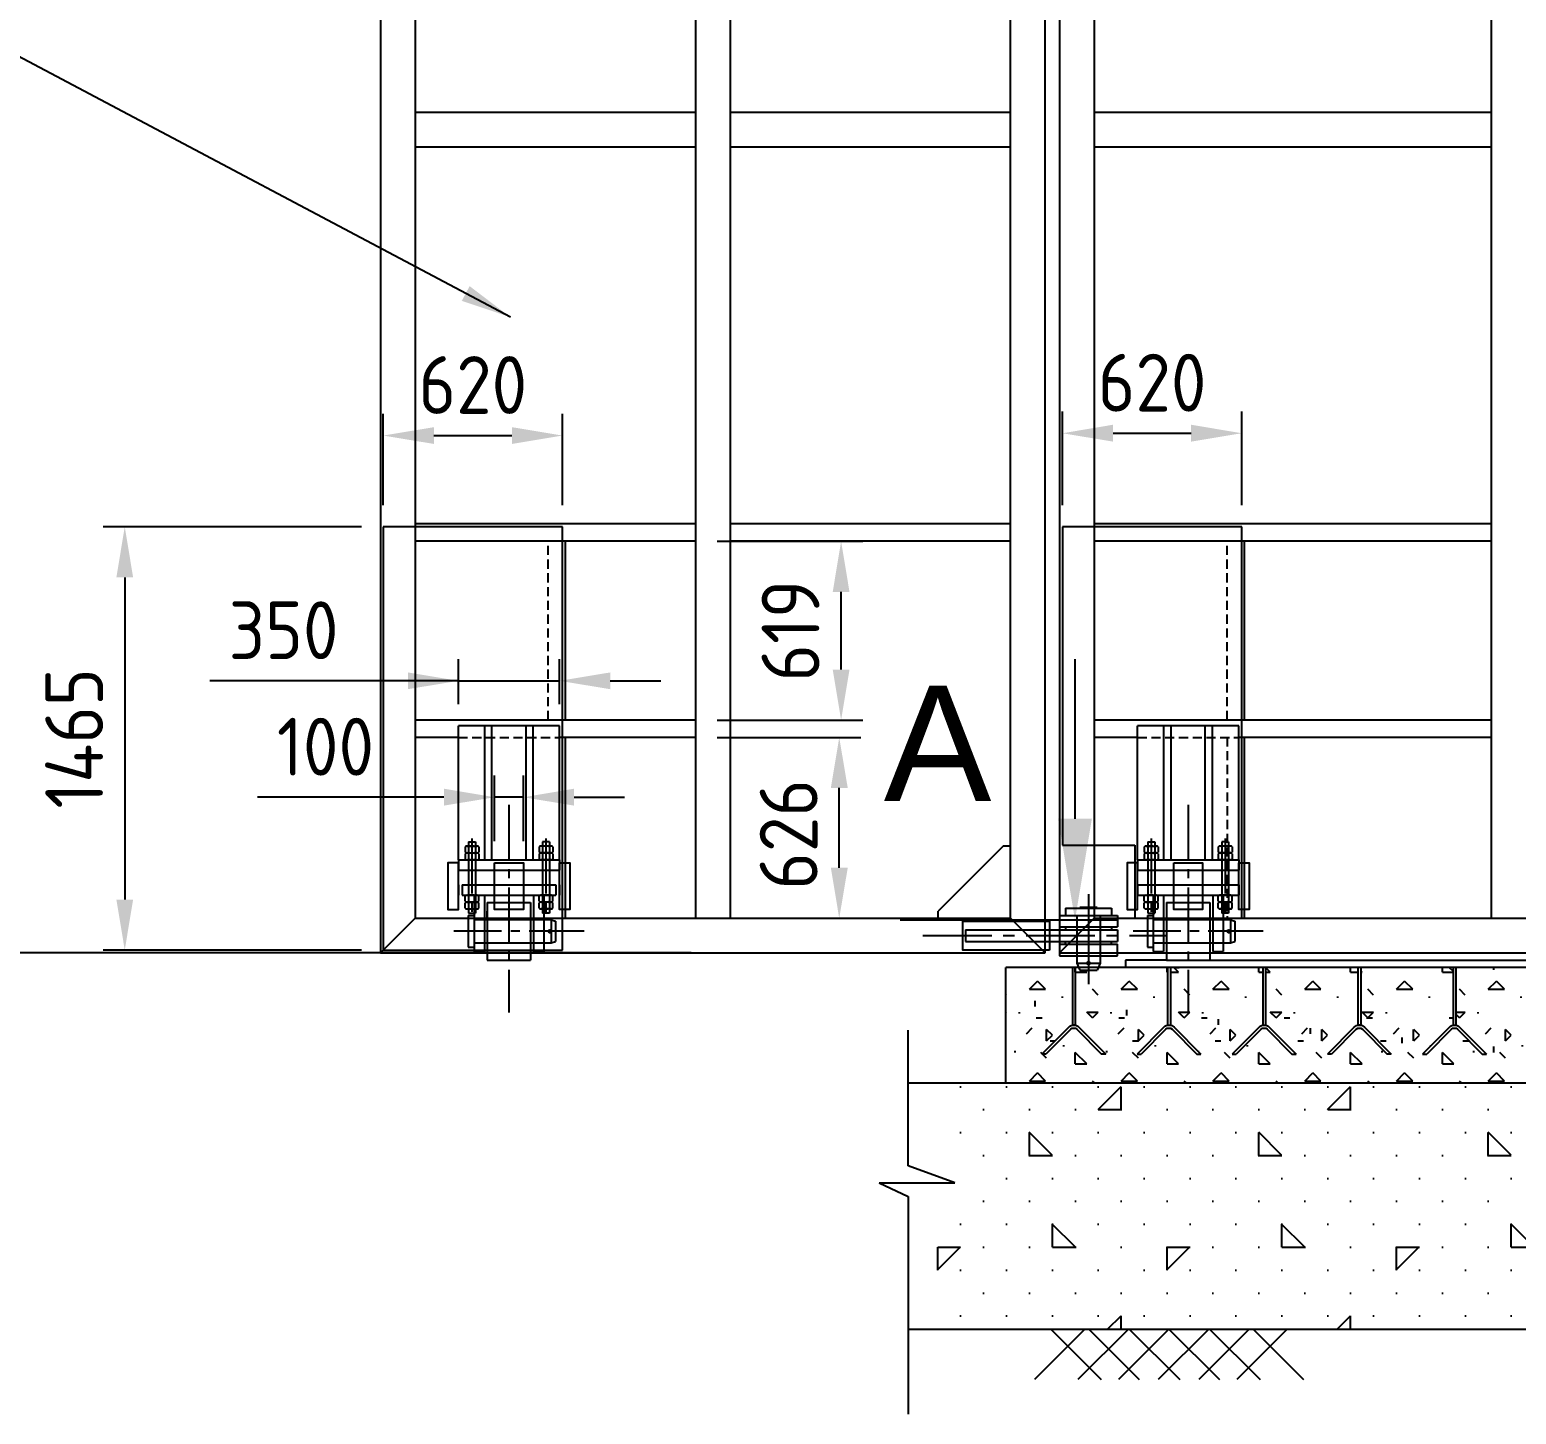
# Model space of a CAD drawing. Header units: millimetres. Extents: x -1362 to -436, y 602 to 1257.
# Drawn here: x -804.7 to -701.8, y 794.9 to 890.7 of the extents above; entities that cross this region are included whole.
import ezdxf

# ---------------------------------------------------------------- set-up
doc = ezdxf.new("R2010")
doc.units = ezdxf.units.MM
doc.linetypes.add('CENTER2', pattern=[28.575, 19.05, -3.175, 3.175, -3.175])
doc.linetypes.add('DASHED2', pattern=[9.525, 6.35, -3.175])
doc.styles.add('ACISOTS', font='isocp.shx')
doc.styles.get("Standard").update_dxf_attribs({"font": 'arial.ttf'})
doc.dimstyles.new('ISO-25', dxfattribs={"dimtxt": 4, "dimasz": 3.5, "dimexe": 1.5, "dimexo": 1.5, "dimgap": 1.5, "dimtad": 1, "dimtxsty": 'Standard', "dimcen": 0, "dimadec": 0, "dimazin": 0, "dimtfac": 1, "dimtmove": 0, "dimatfit": 3, "dimfxl": 1, "dimarcsym": 0})

# ---------------------------------------------------------------- blocks, each defined once
blk = doc.blocks.new('*D6676')
at = {"color": 0, "lineweight": -2}
for p, q in [((-758.94, 997.23), (-830.38, 997.23)), ((-828.88, 830.33), (-828.88, 993.73)), ((-758.94, 826.83), (-830.38, 826.83))]:
    blk.add_line(p, q, dxfattribs=at)
at = {"color": 0}
for points in [[(-828.3, 993.73), (-829.46, 993.73), (-828.88, 997.23)], [(-829.46, 830.33), (-828.3, 830.33), (-828.88, 826.83)]]:
    blk.add_solid(points, dxfattribs=at)
at = {"layer": 'Defpoints', "color": 0}
for p in [(-828.88, 997.23), (-757.44, 997.23), (-757.44, 826.83)]:
    blk.add_point(p, dxfattribs=at)
at = {"color": 0, "ltscale": 0.5, "insert": (-832.38, 912.03), "char_height": 4, "attachment_point": 5, "rotation": 90, "style": 'ACISOTS'}
blk.add_mtext('8520', dxfattribs=at)
blk = doc.blocks.new('*D6714')
at = {"color": 0, "lineweight": -2}
for p, q in [((-757.14, 855.33), (-747.06, 855.33)), ((-748.56, 846.45), (-748.56, 851.83)), ((-757.14, 842.95), (-747.06, 842.95))]:
    blk.add_line(p, q, dxfattribs=at)
at = {"color": 0}
for points in [[(-747.98, 851.83), (-749.14, 851.83), (-748.56, 855.33)], [(-749.14, 846.45), (-747.98, 846.45), (-748.56, 842.95)]]:
    blk.add_solid(points, dxfattribs=at)
at = {"layer": 'Defpoints', "color": 0}
for p in [(-758.64, 855.33), (-748.56, 855.33), (-758.64, 842.95)]:
    blk.add_point(p, dxfattribs=at)
at = {"color": 0, "ltscale": 0.5, "insert": (-752.06, 849.14), "char_height": 4, "attachment_point": 5, "rotation": 90, "style": 'ACISOTS'}
blk.add_mtext('619', dxfattribs=at)
blk = doc.blocks.new('*D6715')
at = {"color": 0, "lineweight": -2}
for p, q in [((-757.14, 841.75), (-747.19, 841.75)), ((-748.69, 832.73), (-748.69, 838.25)), ((-754.74, 829.23), (-747.19, 829.23))]:
    blk.add_line(p, q, dxfattribs=at)
at = {"color": 0}
for points in [[(-748.1, 838.25), (-749.27, 838.25), (-748.69, 841.75)], [(-749.27, 832.73), (-748.1, 832.73), (-748.69, 829.23)]]:
    blk.add_solid(points, dxfattribs=at)
at = {"layer": 'Defpoints', "color": 0}
for p in [(-758.64, 841.75), (-748.69, 841.75), (-756.24, 829.23)]:
    blk.add_point(p, dxfattribs=at)
at = {"color": 0, "ltscale": 0.5, "insert": (-752.19, 835.04), "char_height": 4, "attachment_point": 5, "rotation": 90, "style": 'ACISOTS'}
blk.add_mtext('626', dxfattribs=at)
blk = doc.blocks.new('*D6721')
at = {"color": 0, "lineweight": -2}
for p, q in [((-780.24, 857.83), (-780.24, 864.15)), ((-767.84, 857.83), (-767.84, 864.15)), ((-776.74, 862.65), (-771.34, 862.65))]:
    blk.add_line(p, q, dxfattribs=at)
at = {"color": 0}
for points in [[(-776.74, 863.23), (-776.74, 862.07), (-780.24, 862.65)], [(-771.34, 862.07), (-771.34, 863.23), (-767.84, 862.65)]]:
    blk.add_solid(points, dxfattribs=at)
at = {"layer": 'Defpoints', "color": 0}
for p in [(-767.84, 862.65), (-780.24, 856.33), (-767.84, 856.33)]:
    blk.add_point(p, dxfattribs=at)
at = {"color": 0, "ltscale": 0.5, "insert": (-774.04, 866.15), "char_height": 4, "attachment_point": 5, "style": 'ACISOTS'}
blk.add_mtext('620', dxfattribs=at)
blk = doc.blocks.new('*D6722')
at = {"color": 0, "lineweight": -2}
for p, q in [((-781.74, 856.33), (-799.63, 856.33)), ((-798.13, 852.83), (-798.13, 830.53)), ((-781.74, 827.03), (-799.63, 827.03))]:
    blk.add_line(p, q, dxfattribs=at)
at = {"color": 0}
for points in [[(-797.55, 852.83), (-798.71, 852.83), (-798.13, 856.33)], [(-798.71, 830.53), (-797.55, 830.53), (-798.13, 827.03)]]:
    blk.add_solid(points, dxfattribs=at)
at = {"layer": 'Defpoints', "color": 0}
for p in [(-780.24, 856.33), (-798.13, 827.03), (-780.24, 827.03)]:
    blk.add_point(p, dxfattribs=at)
at = {"color": 0, "ltscale": 0.5, "insert": (-801.63, 841.68), "char_height": 4, "attachment_point": 5, "rotation": 90, "style": 'ACISOTS'}
blk.add_mtext('1465', dxfattribs=at)
blk = doc.blocks.new('*D6723')
at = {"color": 0, "lineweight": -2}
for p, q in [((-733.24, 857.83), (-733.24, 864.31)), ((-720.84, 857.83), (-720.84, 864.31)), ((-729.74, 862.81), (-724.34, 862.81))]:
    blk.add_line(p, q, dxfattribs=at)
at = {"color": 0}
for points in [[(-729.74, 863.4), (-729.74, 862.23), (-733.24, 862.81)], [(-724.34, 862.23), (-724.34, 863.4), (-720.84, 862.81)]]:
    blk.add_solid(points, dxfattribs=at)
at = {"layer": 'Defpoints', "color": 0}
for p in [(-720.84, 862.81), (-733.24, 856.33), (-720.84, 856.33)]:
    blk.add_point(p, dxfattribs=at)
at = {"color": 0, "ltscale": 0.5, "insert": (-727.04, 866.31), "char_height": 4, "attachment_point": 5, "style": 'ACISOTS'}
blk.add_mtext('620', dxfattribs=at)
blk = doc.blocks.new('*D6724')
at = {"color": 0, "lineweight": -2}
for p, q in [((-775.04, 844.05), (-775.04, 847.17)), ((-768.04, 844.05), (-768.04, 847.17)), ((-775.04, 845.67), (-792.25, 845.67)), ((-778.54, 845.67), (-782.04, 845.67)), ((-775.04, 845.67), (-768.04, 845.67)), ((-764.54, 845.67), (-761.04, 845.67))]:
    blk.add_line(p, q, dxfattribs=at)
at = {"color": 0}
for points in [[(-778.54, 845.09), (-778.54, 846.25), (-775.04, 845.67)], [(-764.54, 846.25), (-764.54, 845.09), (-768.04, 845.67)]]:
    blk.add_solid(points, dxfattribs=at)
at = {"layer": 'Defpoints', "color": 0}
for p in [(-768.04, 845.67), (-775.04, 842.55), (-768.04, 842.55)]:
    blk.add_point(p, dxfattribs=at)
at = {"color": 0, "ltscale": 0.5, "insert": (-787.14, 849.17), "char_height": 4, "attachment_point": 5, "style": 'ACISOTS'}
blk.add_mtext('350', dxfattribs=at)
blk = doc.blocks.new('*D6732')
at = {"color": 0, "lineweight": -2}
for p, q in [((-772.54, 834.57), (-772.54, 839.11)), ((-770.54, 834.57), (-770.54, 839.11)), ((-776.04, 837.61), (-788.95, 837.61)), ((-770.54, 837.61), (-772.54, 837.61)), ((-767.04, 837.61), (-763.54, 837.61))]:
    blk.add_line(p, q, dxfattribs=at)
at = {"color": 0}
for points in [[(-776.04, 837.03), (-776.04, 838.2), (-772.54, 837.61)], [(-767.04, 838.2), (-767.04, 837.03), (-770.54, 837.61)]]:
    blk.add_solid(points, dxfattribs=at)
at = {"layer": 'Defpoints', "color": 0}
for p in [(-772.54, 837.61), (-772.54, 833.07), (-770.54, 833.07)]:
    blk.add_point(p, dxfattribs=at)
at = {"color": 0, "ltscale": 0.5, "insert": (-784.24, 841.11), "char_height": 4, "attachment_point": 5, "style": 'ACISOTS'}
blk.add_mtext('100', dxfattribs=at)
blk = doc.blocks.new('A$7EA512E8361')
for p, q in [((6.054, 3.5), (6.054, 9.02)), ((0, 0), (7.554, 0))]:
    blk.add_line(p, q)
blk.add_solid([(5.471, 3.5), (6.638, 3.5), (6.054, 0)])

msp = doc.modelspace()

# ---------------------------------------------------------------- hatches: boundary and pattern name
at = {"ltscale": 0.5, "transparency": 33554687}
h = msp.add_hatch(dxfattribs=at)
h.set_pattern_fill('CONCRE', color=256, scale=0.25)
h.set_pattern_definition([(0, (23.2887, 0), (6.35, 6.35), [0.79375, -5.55625]), (90, (23.2887, 0), (-6.35, 6.35), [0.79375, -5.55625]), (135, (24.0824, 0), (-6.35, 4e-16), [1.122532, -7.857724]), (0, (24.0824, 3.572), (6.35, 6.35), [0.79375, -5.55625]), (45, (24.4793, 3.175), (0, 6.35), [0.561266, -8.41899]), (135, (24.4793, 3.175), (-6.35, 4e-16), [0.561266, -8.41899]), (0, (26.4637, 5.1594), (6.35, 6.35), [1.122532, -5.227468]), (45, (26.4637, 5.1594), (0, 6.35), [0.79375, -8.186506]), (135, (27.586, 5.1594), (-6.35, 4e-16), [0.79375, -8.186506]), (90, (27.654, 1.5875), (-6.35, 6.35), [0.79375, -5.55625]), (45, (27.6543, 1.5875), (0, 6.35), [0.561266, -8.41899]), (135, (28.051, 1.9844), (-6.35, 4e-16), [0.561266, -8.41899]), (0, (24.0824, 1.5875), (6.35, 6.35), [0.396875, -5.318125]), (0, (28.845, 3.175), (6.35, 6.35), [0.396875, -5.318125]), (90, (26.8605, 3.969), (-6.35, 6.35), [0.396875, -5.318125]), (135, (27.6543, 0.397), (-6.35, 4e-16), [0.561266, -8.41899]), (135, (24.876, 4.7625), (-6.35, 4e-16), [0.561266, -8.41899]), (45, (26.265, 2.0836), (0, 6.35), [0.561266, -8.41899]), (90, (25.4715, 0.794), (-6.35, 6.35), [0.09922, -6.25078]), (90, (25.769, 3.4727), (-6.35, 6.35), [0.09922, -6.25078]), (90, (28.746, 4.564), (-6.35, 6.35), [0.09922, -6.25078]), (90, (28.845, 1.1906), (-6.35, 6.35), [0.09922, -6.25078])])
h.paths.add_polyline_path([(-737.1509, 825.83393), (-737.1509, 817.83393), (-639.59084, 817.83393), (-645.07859, 820.27542), (-644.6371, 819.83393), (-644.91994, 819.83393), (-645.58812, 820.50211), (-647.32677, 821.27563), (-648.76847, 819.83393), (-649.05132, 819.83393), (-647.52253, 821.36272), (-653.32999, 823.94645), (-653.32999, 821.83393), (-653.42999, 821.83393, -0.198912367), (-653.07644, 821.68749), (-651.22289, 819.83393), (-651.50573, 819.83393), (-653.21786, 821.54606, 0.414213562), (-653.64213, 821.54606), (-655.35426, 819.83393), (-655.6371, 819.83393), (-653.78355, 821.68749, -0.198912367), (-653.42999, 821.83393), (-653.52999, 821.83393), (-653.52999, 824.03543), (-657.5725, 825.83393), (-659.91578, 825.83393), (-659.91578, 821.83393), (-660.01578, 821.83393, -0.198912367), (-659.66223, 821.68749), (-657.80867, 819.83393), (-658.09152, 819.83393), (-659.80365, 821.54606, 0.414213562), (-660.22791, 821.54606), (-661.94005, 819.83393), (-662.22289, 819.83393), (-660.36933, 821.68749, -0.198912367), (-660.01578, 821.83393), (-660.11578, 821.83393), (-660.11578, 825.83393), (-666.50157, 825.83393), (-666.50157, 821.83393), (-666.60157, 821.83393, -0.198912367), (-666.24801, 821.68749), (-664.39446, 819.83393), (-664.6773, 819.83393), (-666.38944, 821.54606, 0.414213562), (-666.8137, 821.54606), (-668.52583, 819.83393), (-668.80867, 819.83393), (-666.95512, 821.68749, -0.198912367), (-666.60157, 821.83393), (-666.70157, 821.83393), (-666.70157, 825.83393), (-673.08735, 825.83393), (-673.08735, 821.83393), (-673.18735, 821.83393, -0.198912367), (-672.8338, 821.68749), (-670.98025, 819.83393), (-671.26309, 819.83393), (-672.97522, 821.54606, 0.414213562), (-673.39949, 821.54606), (-675.11162, 819.83393), (-675.39446, 819.83393), (-673.54091, 821.68749, -0.198912367), (-673.18735, 821.83393), (-673.28735, 821.83393), (-673.28735, 825.83393), (-679.67314, 825.83393), (-679.67314, 821.83393), (-679.77314, 821.83393, -0.198912367), (-679.41959, 821.68749), (-677.56603, 819.83393), (-677.84888, 819.83393), (-679.56101, 821.54606, 0.414213562), (-679.98527, 821.54606), (-681.6974, 819.83393), (-681.98025, 819.83393), (-680.12669, 821.68749, -0.198912367), (-679.77314, 821.83393), (-679.87314, 821.83393), (-679.87314, 825.83393), (-686.25893, 825.83393), (-686.25893, 821.83393), (-686.35893, 821.83393, -0.198912367), (-686.00537, 821.68749), (-684.15182, 819.83393), (-684.43466, 819.83393), (-686.14679, 821.54606, 0.414213562), (-686.57106, 821.54606), (-688.28319, 819.83393), (-688.56603, 819.83393), (-686.71248, 821.68749, -0.198912367), (-686.35893, 821.83393), (-686.45893, 821.83393), (-686.45893, 825.83393), (-692.84471, 825.83393), (-692.84471, 821.83393), (-692.94471, 821.83393, -0.198912367), (-692.59116, 821.68749), (-690.73761, 819.83393), (-691.02045, 819.83393), (-692.73258, 821.54606, 0.414213562), (-693.15685, 821.54606), (-694.86898, 819.83393), (-695.15182, 819.83393), (-693.29827, 821.68749, -0.198912367), (-692.94471, 821.83393), (-693.04471, 821.83393), (-693.04471, 825.83393), (-699.4305, 825.83393), (-699.4305, 821.83393), (-699.5305, 821.83393, -0.198912367), (-699.17695, 821.68749), (-697.32339, 819.83393), (-697.60624, 819.83393), (-699.31837, 821.54606, 0.414213562), (-699.74263, 821.54606), (-701.45476, 819.83393), (-701.73761, 819.83393), (-699.88405, 821.68749, -0.198912367), (-699.5305, 821.83393), (-699.6305, 821.83393), (-699.6305, 825.83393), (-706.01629, 825.83393), (-706.01629, 821.83393), (-706.11629, 821.83393, -0.198912367), (-705.76273, 821.68749), (-703.90918, 819.83393), (-704.19202, 819.83393), (-705.90415, 821.54606, 0.414213562), (-706.32842, 821.54606), (-708.04055, 819.83393), (-708.32339, 819.83393), (-706.46984, 821.68749, -0.198912367), (-706.11629, 821.83393), (-706.21629, 821.83393), (-706.21629, 825.83393), (-712.60207, 825.83393), (-712.60207, 821.83393), (-712.70207, 821.83393, -0.198912367), (-712.34852, 821.68749), (-710.49497, 819.83393), (-710.77781, 819.83393), (-712.48994, 821.54606, 0.414213562), (-712.9142, 821.54606), (-714.62634, 819.83393), (-714.90918, 819.83393), (-713.05563, 821.68749, -0.198912367), (-712.70207, 821.83393), (-712.80207, 821.83393), (-712.80207, 825.83393), (-719.18786, 825.83393), (-719.18786, 821.83393), (-719.28786, 821.83393, -0.198912367), (-718.93431, 821.68749), (-717.08075, 819.83393), (-717.3636, 819.83393), (-719.07573, 821.54606, 0.414213562), (-719.49999, 821.54606), (-721.21212, 819.83393), (-721.49497, 819.83393), (-719.64141, 821.68749, -0.198912367), (-719.28786, 821.83393), (-719.38786, 821.83393), (-719.38786, 825.83393), (-725.77365, 825.83393), (-725.77365, 821.83393), (-725.87365, 821.83393, -0.198912367), (-725.52009, 821.68749), (-723.66654, 819.83393), (-723.94938, 819.83393), (-725.66151, 821.54606, 0.414213562), (-726.08578, 821.54606), (-727.79791, 819.83393), (-728.08075, 819.83393), (-726.2272, 821.68749, -0.198912367), (-725.87365, 821.83393), (-725.97365, 821.83393), (-725.97365, 825.83393), (-730.7625, 825.83393), (-730.8425, 825.63393), (-732.0425, 825.63393), (-732.1225, 825.83393), (-732.35943, 825.83393), (-732.35943, 821.83393), (-732.45943, 821.83393, -0.198912367), (-732.10588, 821.68749), (-730.25233, 819.83393), (-730.53517, 819.83393), (-732.2473, 821.54606, 0.414213562), (-732.67156, 821.54606), (-734.3837, 819.83393), (-734.66654, 819.83393), (-732.81299, 821.68749, -0.198912367), (-732.45943, 821.83393), (-732.55943, 821.83393), (-732.55943, 825.83393)])
h.paths.add_polyline_path([(-646.74421, 825.83393), (-646.74421, 821.83393), (-646.84421, 821.83393, -0.198912367), (-646.49065, 821.68749), (-645.07859, 820.27542), (-639.59084, 817.83393), (-630.9425, 817.83393), (-630.9425, 825.83393), (-633.57264, 825.83393), (-633.57264, 821.83393), (-633.67264, 821.83393, -0.198912367), (-633.31908, 821.68749), (-631.46553, 819.83393), (-631.74837, 819.83393), (-633.4605, 821.54606, 0.414213562), (-633.88477, 821.54606), (-635.5969, 819.83393), (-635.87974, 819.83393), (-634.02619, 821.68749, -0.198912367), (-633.67264, 821.83393), (-633.77264, 821.83393), (-633.77264, 825.83393), (-638.2625, 825.83393), (-638.3425, 825.63393), (-639.5425, 825.63393), (-639.6225, 825.83393), (-640.15842, 825.83393), (-640.15842, 821.83393), (-640.25842, 821.83393, -0.198912367), (-639.90487, 821.68749), (-638.05132, 819.83393), (-638.33416, 819.83393), (-640.04629, 821.54606, 0.414213562), (-640.47055, 821.54606), (-642.18269, 819.83393), (-642.46553, 819.83393), (-640.61198, 821.68749, -0.198912367), (-640.25842, 821.83393), (-640.35842, 821.83393), (-640.35842, 825.83393)])
h.paths.add_polyline_path([(-646.94421, 825.83393), (-653.32999, 825.83393), (-653.32999, 823.94645), (-647.52253, 821.36272), (-647.19776, 821.68749, -0.198912367), (-646.84421, 821.83393), (-646.94421, 821.83393)])
at = {"transparency": 33554687}
h = msp.add_hatch(dxfattribs=at)
h.set_pattern_fill('CONC3', color=256, scale=0.25)
h.set_pattern_definition([(0, (26.464, 3.175), (0, 15.875), [1.5875, -14.2875]), (0, (31.226, 6.35), (0, 15.875), [1.5875, -14.2875]), (0, (28.051, 12.7), (0, 15.875), [1.5875, -6.35, 1.5875, -6.35]), (90, (26.464, 3.175), (-15.875, 1e-15), [1.5875, -14.2875]), (90, (28.051, 12.7), (-15.875, 1e-15), [1.5875, -14.2875]), (90, (32.814, 6.35), (-15.875, 1e-15), [1.5875, -14.2875]), (90, (35.989, 11.113), (-15.875, 1e-15), [1.5875, -14.2875]), (135, (28.051, 3.175), (-15.8753, 9e-16), [2.24536, -20.2057]), (135, (29.639, 12.7), (-15.8753, 9e-16), [2.24536, -20.2057]), (45, (31.226, 6.35), (0, 15.8753), [2.24536, -4.49008, 2.24536, -13.47025]), (0, (20.1137, 0), (1.5875, 1.5875), [-3.175, 0])])
h.paths.add_polyline_path([(-624.76843, 810.91367), (-627.99567, 812.08722), (-627.99567, 812.67527), (-639.59084, 817.83393), (-743.9219, 817.83393), (-743.9219, 812.08722), (-740.69465, 810.91367), (-745.91693, 810.91367), (-743.9219, 809.96603), (-743.9219, 800.78758), (-627.99567, 800.78758), (-627.99567, 809.96603), (-629.9907, 810.91367)])

# ---------------------------------------------------------------- linework, layer by layer
at = {"color": 2}
for p, q in [((-780.4425, 997.23393), (-780.4425, 826.83393)), ((-778.0425, 994.83393), (-778.0425, 829.23393)), ((-758.6425, 994.83393), (-758.6425, 829.23393)), ((-756.2425, 994.83393), (-756.2425, 829.23393)), ((-703.5825, 994.83393), (-703.5825, 829.23393)), ((-736.8425, 829.23393), (-736.8425, 905.53393)), ((-734.4425, 826.83393), (-734.4425, 905.53393)), ((-733.4425, 905.53393), (-733.4425, 826.83393)), ((-731.0425, 905.53393), (-731.0425, 829.23393)), ((-778.0425, 885.03393), (-758.6425, 885.03393)), ((-756.2425, 885.03393), (-736.8425, 885.03393)), ((-731.0425, 885.03393), (-703.5825, 885.03393)), ((-778.0425, 882.63393), (-758.6425, 882.63393)), ((-756.2425, 882.63393), (-736.8425, 882.63393)), ((-731.0425, 882.63393), (-703.5825, 882.63393)), ((-758.6425, 856.53393), (-778.0425, 856.53393)), ((-736.8425, 856.53393), (-756.2425, 856.53393)), ((-703.5825, 856.53393), (-731.0425, 856.53393)), ((-758.6425, 855.33393), (-778.0425, 855.33393)), ((-767.6425, 842.95393), (-767.6425, 855.33393)), ((-736.8425, 855.33393), (-756.2425, 855.33393)), ((-703.5825, 855.33393), (-731.0425, 855.33393)), ((-720.6425, 842.95393), (-720.6425, 855.33393)), ((-758.6425, 842.95393), (-778.0425, 842.95393)), ((-703.5825, 842.95393), (-731.0425, 842.95393)), ((-775.0425, 841.75393), (-778.0425, 841.75393)), ((-758.6425, 841.75393), (-768.0425, 841.75393)), ((-767.6425, 829.23393), (-767.6425, 841.75393)), ((-728.0425, 841.75393), (-731.0425, 841.75393)), ((-703.5825, 841.75393), (-721.0425, 841.75393)), ((-720.6425, 829.23393), (-720.6425, 841.75393)), ((-778.0425, 829.23393), (-780.4425, 826.83393)), ((-778.0425, 829.23393), (-780.4425, 826.83393)), ((-778.0425, 829.23393), (-736.8425, 829.23393)), ((-736.8425, 829.23393), (-734.4425, 826.83393)), ((-731.0425, 829.23393), (-733.4425, 826.83393)), ((-780.4425, 826.83393), (-734.4425, 826.83393)), ((-733.4425, 826.83393), (-641.4425, 826.83393)), ((-731.66646, 826.13393), (-731.21854, 826.13393))]:
    msp.add_line(p, q, dxfattribs=at)
at = {"color": 6, "ltscale": 0.5}
for p, q in [((-767.8425, 856.33393), (-780.2425, 856.33393)), ((-780.2425, 856.33393), (-780.2425, 827.03393)), ((-767.8425, 827.03393), (-767.8425, 856.33393)), ((-720.8425, 856.33393), (-733.2425, 856.33393)), ((-733.2425, 856.33393), (-733.2425, 834.29672)), ((-720.8425, 829.23393), (-720.8425, 856.33393)), ((-768.0425, 842.55393), (-775.0425, 842.55393)), ((-775.0425, 833.27393), (-775.0425, 842.55393)), ((-773.2225, 833.27393), (-773.2225, 842.55393)), ((-772.7225, 833.27393), (-772.7225, 842.55393)), ((-770.3625, 833.27393), (-770.3625, 842.55393)), ((-769.8625, 833.27393), (-769.8625, 842.55393)), ((-768.0425, 833.27393), (-768.0425, 842.55393)), ((-721.0425, 842.55393), (-728.0425, 842.55393)), ((-728.0425, 833.27393), (-728.0425, 842.55393)), ((-726.2225, 833.27393), (-726.2225, 842.55393)), ((-725.7225, 833.27393), (-725.7225, 842.55393)), ((-723.3625, 833.27393), (-723.3625, 842.55393)), ((-722.8625, 833.27393), (-722.8625, 842.55393)), ((-721.0425, 833.27393), (-721.0425, 842.55393)), ((-774.4625, 834.23393), (-773.7425, 834.23393)), ((-774.3425, 834.51881), (-774.3425, 829.58906)), ((-774.3425, 834.51881), (-773.8625, 834.51881)), ((-773.8625, 834.51881), (-773.8625, 829.58906)), ((-768.6225, 834.23393), (-769.3425, 834.23393)), ((-769.2225, 834.51881), (-769.2225, 829.58906)), ((-768.7425, 834.51881), (-769.2225, 834.51881)), ((-768.7425, 834.51881), (-768.7425, 829.58906)), ((-733.2425, 834.29672), (-728.2425, 834.29672)), ((-728.2425, 834.29672), (-728.2425, 829.23393)), ((-727.4625, 834.23393), (-726.7425, 834.23393)), ((-727.3425, 834.51881), (-727.3425, 829.58906)), ((-727.3425, 834.51881), (-726.8625, 834.51881)), ((-726.8625, 834.51881), (-726.8625, 829.58906)), ((-721.6225, 834.23393), (-722.3425, 834.23393)), ((-722.2225, 834.51881), (-722.2225, 829.58906)), ((-721.7425, 834.51881), (-722.2225, 834.51881)), ((-721.7425, 834.51881), (-721.7425, 829.58906)), ((-775.0425, 833.27393), (-768.0425, 833.27393)), ((-775.0425, 833.27393), (-775.0425, 832.55393)), ((-774.5825, 834.17548), (-774.5825, 833.81238)), ((-774.5825, 833.69548), (-774.5825, 833.33238)), ((-774.4625, 833.75393), (-773.7425, 833.75393)), ((-774.4625, 833.75393), (-773.7425, 833.75393)), ((-774.4625, 833.27393), (-773.7425, 833.27393)), ((-773.6225, 834.17548), (-773.6225, 833.81238)), ((-773.6225, 833.69548), (-773.6225, 833.33238)), ((-769.4625, 834.17548), (-769.4625, 833.81238)), ((-769.4625, 833.69548), (-769.4625, 833.33238)), ((-768.6225, 833.75393), (-769.3425, 833.75393)), ((-768.6225, 833.75393), (-769.3425, 833.75393)), ((-768.6225, 833.27393), (-769.3425, 833.27393)), ((-768.5025, 834.17548), (-768.5025, 833.81238)), ((-768.5025, 833.69548), (-768.5025, 833.33238)), ((-768.0425, 833.27393), (-768.0425, 832.55393)), ((-728.0425, 833.27393), (-721.0425, 833.27393)), ((-728.0425, 833.27393), (-728.0425, 832.55393)), ((-727.5825, 834.17548), (-727.5825, 833.81238)), ((-727.5825, 833.69548), (-727.5825, 833.33238)), ((-727.4625, 833.75393), (-726.7425, 833.75393)), ((-727.4625, 833.75393), (-726.7425, 833.75393)), ((-727.4625, 833.27393), (-726.7425, 833.27393)), ((-726.6225, 834.17548), (-726.6225, 833.81238)), ((-726.6225, 833.69548), (-726.6225, 833.33238)), ((-722.4625, 834.17548), (-722.4625, 833.81238)), ((-722.4625, 833.69548), (-722.4625, 833.33238)), ((-721.6225, 833.75393), (-722.3425, 833.75393)), ((-721.6225, 833.75393), (-722.3425, 833.75393)), ((-721.6225, 833.27393), (-722.3425, 833.27393)), ((-721.5025, 834.17548), (-721.5025, 833.81238)), ((-721.5025, 833.69548), (-721.5025, 833.33238)), ((-721.0425, 833.27393), (-721.0425, 832.55393)), ((-775.0425, 832.55393), (-768.0425, 832.55393)), ((-728.0425, 832.55393), (-721.0425, 832.55393)), ((-775.0425, 831.55393), (-775.0425, 830.83393)), ((-774.7925, 831.55393), (-768.2925, 831.55393)), ((-774.7925, 831.55393), (-774.7925, 830.83393)), ((-768.2925, 831.55393), (-768.2925, 830.83393)), ((-728.0425, 831.55393), (-721.0425, 831.55393)), ((-728.0425, 831.55393), (-728.0425, 830.83393)), ((-774.7925, 830.83393), (-768.2925, 830.83393)), ((-774.5825, 830.41238), (-774.5825, 830.77548)), ((-774.5825, 829.93238), (-774.5825, 830.29548)), ((-774.4625, 830.83393), (-773.7425, 830.83393)), ((-774.4625, 830.35393), (-773.7425, 830.35393)), ((-774.4625, 830.35393), (-773.7425, 830.35393)), ((-773.9625, 830.83393), (-773.9625, 826.93393)), ((-773.6225, 830.41238), (-773.6225, 830.77548)), ((-773.6225, 829.93238), (-773.6225, 830.29548)), ((-773.2425, 830.83393), (-773.2425, 826.93393)), ((-773.0425, 830.33393), (-770.0425, 830.33393)), ((-773.0425, 830.33393), (-773.0425, 826.33393)), ((-770.0425, 830.33393), (-770.0425, 826.33393)), ((-769.8425, 830.83393), (-769.8425, 826.93393)), ((-769.4625, 830.41238), (-769.4625, 830.77548)), ((-769.4625, 829.93238), (-769.4625, 830.29548)), ((-768.6225, 830.83393), (-769.3425, 830.83393)), ((-768.6225, 830.35393), (-769.3425, 830.35393)), ((-768.6225, 830.35393), (-769.3425, 830.35393)), ((-769.1225, 830.83393), (-769.1225, 826.93393)), ((-768.5025, 830.41238), (-768.5025, 830.77548)), ((-768.5025, 829.93238), (-768.5025, 830.29548)), ((-728.0425, 830.83393), (-721.0425, 830.83393)), ((-727.5825, 830.41238), (-727.5825, 830.77548)), ((-727.5825, 829.93238), (-727.5825, 830.29548)), ((-727.4625, 830.83393), (-726.7425, 830.83393)), ((-727.4625, 830.35393), (-726.7425, 830.35393)), ((-727.4625, 830.35393), (-726.7425, 830.35393)), ((-726.9625, 830.83393), (-726.9625, 826.93393)), ((-726.6225, 830.41238), (-726.6225, 830.77548)), ((-726.6225, 829.93238), (-726.6225, 830.29548)), ((-726.2425, 830.83393), (-726.2425, 826.93393)), ((-726.0425, 830.33393), (-723.0425, 830.33393)), ((-726.0425, 830.33393), (-726.0425, 826.33393)), ((-723.0425, 830.33393), (-723.0425, 826.33393)), ((-722.8425, 830.83393), (-722.8425, 826.93393)), ((-722.4625, 830.41238), (-722.4625, 830.77548)), ((-722.4625, 829.93238), (-722.4625, 830.29548)), ((-721.6225, 830.83393), (-722.3425, 830.83393)), ((-721.6225, 830.35393), (-722.3425, 830.35393)), ((-721.6225, 830.35393), (-722.3425, 830.35393)), ((-722.1225, 830.83393), (-722.1225, 826.93393)), ((-721.5025, 830.41238), (-721.5025, 830.77548)), ((-721.5025, 829.93238), (-721.5025, 830.29548)), ((-774.4625, 829.87393), (-773.7425, 829.87393)), ((-774.3625, 829.43393), (-773.9625, 829.43393)), ((-774.3625, 829.43393), (-774.3625, 827.23393)), ((-768.6225, 829.13393), (-773.9625, 829.13393)), ((-768.6225, 829.87393), (-769.3425, 829.87393)), ((-768.7425, 829.58906), (-769.2225, 829.58906)), ((-768.6225, 829.13393), (-768.6225, 827.53393)), ((-768.6225, 829.13393), (-768.3225, 829.03393)), ((-727.4625, 829.87393), (-726.7425, 829.87393)), ((-727.3625, 829.43393), (-726.9625, 829.43393)), ((-727.3625, 829.43393), (-727.3625, 827.23393)), ((-721.6225, 829.13393), (-726.9625, 829.13393)), ((-721.6225, 829.87393), (-722.3425, 829.87393)), ((-721.7425, 829.58906), (-722.2225, 829.58906)), ((-721.6225, 829.13393), (-721.6225, 827.53393)), ((-721.6225, 829.13393), (-721.3225, 829.03393)), ((-768.3225, 829.03393), (-768.3225, 827.63393)), ((-721.3225, 829.03393), (-721.3225, 827.63393)), ((-780.2425, 827.03393), (-767.8425, 827.03393)), ((-774.3625, 827.23393), (-773.9625, 827.23393)), ((-773.9625, 827.53393), (-768.6225, 827.53393)), ((-768.6225, 827.53393), (-768.3225, 827.63393)), ((-727.3625, 827.23393), (-726.9625, 827.23393)), ((-726.9625, 827.53393), (-721.6225, 827.53393)), ((-721.6225, 827.53393), (-721.3225, 827.63393)), ((-773.9625, 826.93393), (-773.2425, 826.93393)), ((-773.0425, 826.33393), (-770.0425, 826.33393)), ((-769.8425, 826.93393), (-769.1225, 826.93393)), ((-726.9625, 826.93393), (-726.2425, 826.93393)), ((-726.0425, 826.33393), (-723.0425, 826.33393)), ((-722.8425, 826.93393), (-722.1225, 826.93393))]:
    msp.add_line(p, q, dxfattribs=at)
at = {"color": 2, "linetype": 'DASHED2', "ltscale": 0.1}
for p, q in [((-768.8425, 842.95393), (-768.8425, 855.33393)), ((-721.8425, 842.95393), (-721.8425, 855.33393)), ((-775.0425, 841.75393), (-768.0425, 841.75393)), ((-728.0425, 841.75393), (-721.0425, 841.75393)), ((-721.8425, 841.75393), (-721.8425, 829.23393))]:
    msp.add_line(p, q, dxfattribs=at)
at = {"color": 3, "linetype": 'CENTER2', "ltscale": 0.2}
for p, q in [((-771.5425, 837.08299), (-771.5425, 822.71864)), ((-724.5425, 837.08299), (-724.5425, 822.71864)), ((-774.1025, 834.75881), (-774.1025, 829.34906)), ((-768.9825, 834.75881), (-768.9825, 829.34906)), ((-727.1025, 834.75881), (-727.1025, 829.34906)), ((-721.9825, 834.75881), (-721.9825, 829.34906)), ((-766.34474, 828.33393), (-775.35554, 828.33393)), ((-719.34474, 828.33393), (-728.35554, 828.33393))]:
    msp.add_line(p, q, dxfattribs=at)
at = {"color": 2, "ltscale": 0.5}
for p, q in [((-737.3425, 834.23393), (-741.8425, 829.73393)), ((-736.8425, 834.23393), (-737.3425, 834.23393)), ((-774.3425, 829.58906), (-773.8625, 829.58906)), ((-773.0425, 829.23393), (-773.0425, 829.73393)), ((-741.8425, 829.23393), (-741.8425, 829.73393)), ((-731.0425, 829.23393), (-643.8425, 829.23393)), ((-727.3425, 829.58906), (-726.8625, 829.58906)), ((-726.0425, 826.33393), (-728.88242, 826.33393)), ((-728.88242, 826.33393), (-728.88242, 825.83393)), ((-723.0425, 826.33393), (-635.4625, 826.33393)), ((-630.9425, 825.83393), (-737.1509, 825.83393)), ((-737.1509, 817.83393), (-737.1509, 825.83393)), ((-732.55943, 825.83393), (-732.55943, 821.83393)), ((-732.35943, 825.83393), (-732.35943, 821.83393)), ((-725.97365, 825.83393), (-725.97365, 821.83393)), ((-725.77365, 825.83393), (-725.77365, 821.83393)), ((-725.36654, 825.83393), (-725.16654, 825.83393)), ((-719.38786, 825.83393), (-719.38786, 821.83393)), ((-719.18786, 825.83393), (-719.18786, 821.83393)), ((-713.20918, 825.83393), (-713.40918, 825.83393)), ((-712.80207, 825.83393), (-712.80207, 821.83393)), ((-712.60207, 825.83393), (-712.60207, 821.83393)), ((-706.21629, 825.83393), (-706.21629, 821.83393)), ((-706.01629, 825.83393), (-706.01629, 821.83393)), ((-743.9219, 812.08722), (-743.9219, 821.48133)), ((-732.81299, 821.68749), (-734.66654, 819.83393)), ((-732.67156, 821.54606), (-734.3837, 819.83393)), ((-732.35943, 821.83393), (-732.55943, 821.83393)), ((-732.2473, 821.54606), (-730.53517, 819.83393)), ((-732.10588, 821.68749), (-730.25233, 819.83393)), ((-726.2272, 821.68749), (-728.08075, 819.83393)), ((-726.08578, 821.54606), (-727.79791, 819.83393)), ((-725.97365, 821.83393), (-725.77365, 821.83393)), ((-725.66151, 821.54606), (-723.94938, 819.83393)), ((-725.52009, 821.68749), (-723.66654, 819.83393)), ((-719.64141, 821.68749), (-721.49497, 819.83393)), ((-719.49999, 821.54606), (-721.21212, 819.83393)), ((-719.38786, 821.83393), (-719.18786, 821.83393)), ((-719.07573, 821.54606), (-717.3636, 819.83393)), ((-718.93431, 821.68749), (-717.08075, 819.83393)), ((-713.05563, 821.68749), (-714.90918, 819.83393)), ((-712.9142, 821.54606), (-714.62634, 819.83393)), ((-712.60207, 821.83393), (-712.80207, 821.83393)), ((-712.48994, 821.54606), (-710.77781, 819.83393)), ((-712.34852, 821.68749), (-710.49497, 819.83393)), ((-706.46984, 821.68749), (-708.32339, 819.83393)), ((-706.32842, 821.54606), (-708.04055, 819.83393)), ((-706.21629, 821.83393), (-706.01629, 821.83393)), ((-705.90415, 821.54606), (-704.19202, 819.83393)), ((-705.76273, 821.68749), (-703.90918, 819.83393)), ((-734.3837, 819.83393), (-734.66654, 819.83393)), ((-730.25233, 819.83393), (-730.53517, 819.83393)), ((-728.08075, 819.83393), (-727.79791, 819.83393)), ((-723.94938, 819.83393), (-723.66654, 819.83393)), ((-721.49497, 819.83393), (-721.21212, 819.83393)), ((-717.3636, 819.83393), (-717.08075, 819.83393)), ((-714.62634, 819.83393), (-714.90918, 819.83393)), ((-710.49497, 819.83393), (-710.77781, 819.83393)), ((-708.32339, 819.83393), (-708.04055, 819.83393)), ((-704.19202, 819.83393), (-703.90918, 819.83393)), ((-743.9219, 817.83393), (-627.99567, 817.83393))]:
    msp.add_line(p, q, dxfattribs=at)
at = {"color": 6}
for p, q in [((-768.0425, 831.55393), (-768.0425, 830.83393)), ((-721.0425, 831.55393), (-721.0425, 830.83393)), ((-773.9625, 829.23393), (-768.3225, 829.23393)), ((-726.9625, 829.23393), (-721.3225, 829.23393))]:
    msp.add_line(p, q, dxfattribs=at)
at = {"color": 3, "linetype": 'CENTER2'}
msp.add_line((-731.4425, 830.90181), (-731.4425, 824.66606), dxfattribs=at)
at = {"color": 4, "ltscale": 0.5}
for p, q in [((-733.4425, 829.43393), (-729.4425, 829.43393)), ((-733.4425, 829.43393), (-733.4425, 828.63393)), ((-733.0425, 829.93393), (-733.0425, 829.43393)), ((-733.0425, 829.93393), (-729.8425, 829.93393)), ((-732.2425, 829.43393), (-732.2425, 826.13393)), ((-732.0425, 829.99672), (-730.8425, 829.99672)), ((-730.6425, 829.43393), (-730.6425, 826.13393)), ((-729.8425, 829.93393), (-729.8425, 829.43393)), ((-729.4425, 829.43393), (-729.4425, 828.63393)), ((-739.9425, 828.43393), (-729.4425, 828.43393)), ((-739.9425, 828.43393), (-739.9425, 827.63393)), ((-733.4425, 828.63393), (-729.4425, 828.63393)), ((-733.0425, 828.63393), (-733.0425, 828.43393)), ((-729.8425, 828.63393), (-729.8425, 828.43393)), ((-729.4425, 828.43393), (-729.4425, 827.63393)), ((-739.9425, 827.63393), (-729.4425, 827.63393)), ((-733.4425, 827.43393), (-729.4425, 827.43393)), ((-733.4425, 827.43393), (-733.4425, 826.63393)), ((-733.0425, 827.43393), (-733.0425, 827.63393)), ((-729.8425, 827.43393), (-729.8425, 827.63393)), ((-729.4425, 826.63393), (-729.4425, 827.43393)), ((-733.4425, 826.63393), (-729.4425, 826.63393)), ((-732.2425, 826.13393), (-732.0425, 825.63393)), ((-732.2425, 826.13393), (-730.6425, 826.13393)), ((-730.6425, 826.13393), (-730.8425, 825.63393)), ((-732.0425, 825.63393), (-730.8425, 825.63393))]:
    msp.add_line(p, q, dxfattribs=at)
at = {"color": 3, "linetype": 'CENTER2', "ltscale": 0.25}
msp.add_line((-742.90335, 828.03393), (-726.03215, 828.03393), dxfattribs=at)
for p, q in [((-740.69465, 810.91367), (-743.9219, 812.08722)), ((-745.91693, 810.91367), (-740.69465, 810.91367)), ((-745.91693, 810.91367), (-743.9219, 809.96603)), ((-743.9219, 809.96603), (-743.9219, 794.89108)), ((-743.9219, 800.78758), (-627.99567, 800.78758)), ((-731.68552, 800.78758), (-735.18052, 797.29258)), ((-734.05731, 800.78758), (-730.56232, 797.29258)), ((-728.6774, 800.78758), (-732.1724, 797.29258)), ((-731.4252, 800.78758), (-727.93021, 797.29258)), ((-725.87174, 800.78758), (-729.36674, 797.29258)), ((-728.61955, 800.78758), (-725.12455, 797.29258)), ((-723.12394, 800.78758), (-726.61894, 797.29258)), ((-725.87174, 800.78758), (-722.37674, 797.29258)), ((-720.31828, 800.78758), (-723.81328, 797.29258)), ((-723.06609, 800.78758), (-719.57109, 797.29258)), ((-717.68617, 800.78758), (-721.18117, 797.29258)), ((-720.05796, 800.78758), (-716.56296, 797.29258))]:
    msp.add_line(p, q)
at = {"color": 5, "ltscale": 0.5}
for points in [[(-775.0425, 833.07393), (-775.7625, 833.07393), (-775.7625, 829.83393), (-775.0425, 829.83393)], [(-772.5425, 833.07393), (-770.5425, 833.07393), (-770.5425, 829.83393), (-772.5425, 829.83393)], [(-768.0425, 833.07393), (-767.3225, 833.07393), (-767.3225, 829.83393), (-768.0425, 829.83393)], [(-728.0425, 833.07393), (-728.7625, 833.07393), (-728.7625, 829.83393), (-728.0425, 829.83393)], [(-725.5425, 833.07393), (-723.5425, 833.07393), (-723.5425, 829.83393), (-725.5425, 829.83393)], [(-721.0425, 833.07393), (-720.3225, 833.07393), (-720.3225, 829.83393), (-721.0425, 829.83393)]]:
    msp.add_lwpolyline(points, close=True, dxfattribs=at)
at = {"color": 4, "ltscale": 0.5}
msp.add_lwpolyline([(-734.1425, 827.03393), (-740.1425, 827.03393), (-740.1425, 829.03393), (-734.1425, 829.03393)], close=True, dxfattribs=at)
at = {"color": 2, "ltscale": 0.5}
for centre in [(-768.7225, 828.33393), (-721.7225, 828.33393), (-731.4425, 826.13393)]:
    msp.add_circle(centre, 0.1, dxfattribs=at)
at = {"color": 6, "ltscale": 0.5}
for centre, radius, start, end in [((-774.4625, 834.08153), 0.15241, 38.0592715, 141.9407285), ((-774.1025, 833.71199), 0.52195, 62.6246075, 117.3753925), ((-773.7425, 834.08153), 0.15241, 38.0592715, 141.9407285), ((-769.3425, 834.08153), 0.15241, 38.0592715, 141.9407285), ((-768.9825, 833.71199), 0.52195, 62.6246075, 117.3753925), ((-768.6225, 834.08153), 0.15241, 38.0592715, 141.9407285), ((-727.4625, 834.08153), 0.15241, 38.0592715, 141.9407285), ((-727.1025, 833.71199), 0.52195, 62.6246075, 117.3753925), ((-726.7425, 834.08153), 0.15241, 38.0592715, 141.9407285), ((-722.3425, 834.08153), 0.15241, 38.0592715, 141.9407285), ((-721.9825, 833.71199), 0.52195, 62.6246075, 117.3753925), ((-721.6225, 834.08153), 0.15241, 38.0592715, 141.9407285), ((-774.4625, 833.90634), 0.15241, 218.0592715, 321.9407285), ((-774.4625, 833.60153), 0.15241, 38.0592715, 141.9407285), ((-774.4625, 833.42634), 0.15241, 218.0592715, 321.9407285), ((-774.1025, 834.27588), 0.52195, 242.6246075, 297.3753925), ((-774.1025, 833.23199), 0.52195, 62.6246075, 117.3753925), ((-774.1025, 833.79588), 0.52195, 242.6246075, 297.3753925), ((-773.7425, 833.90634), 0.15241, 218.0592715, 321.9407285), ((-773.7425, 833.60153), 0.15241, 38.0592715, 141.9407285), ((-773.7425, 833.42634), 0.15241, 218.0592715, 321.9407285), ((-769.3425, 833.90634), 0.15241, 218.0592715, 321.9407285), ((-769.3425, 833.60153), 0.15241, 38.0592715, 141.9407285), ((-769.3425, 833.42634), 0.15241, 218.0592715, 321.9407285), ((-768.9825, 834.27588), 0.52195, 242.6246075, 297.3753925), ((-768.9825, 833.23199), 0.52195, 62.6246075, 117.3753925), ((-768.9825, 833.79588), 0.52195, 242.6246075, 297.3753925), ((-768.6225, 833.90634), 0.15241, 218.0592715, 321.9407285), ((-768.6225, 833.60153), 0.15241, 38.0592715, 141.9407285), ((-768.6225, 833.42634), 0.15241, 218.0592715, 321.9407285), ((-727.4625, 833.90634), 0.15241, 218.0592715, 321.9407285), ((-727.4625, 833.60153), 0.15241, 38.0592715, 141.9407285), ((-727.4625, 833.42634), 0.15241, 218.0592715, 321.9407285), ((-727.1025, 834.27588), 0.52195, 242.6246075, 297.3753925), ((-727.1025, 833.23199), 0.52195, 62.6246075, 117.3753925), ((-727.1025, 833.79588), 0.52195, 242.6246075, 297.3753925), ((-726.7425, 833.90634), 0.15241, 218.0592715, 321.9407285), ((-726.7425, 833.60153), 0.15241, 38.0592715, 141.9407285), ((-726.7425, 833.42634), 0.15241, 218.0592715, 321.9407285), ((-722.3425, 833.90634), 0.15241, 218.0592715, 321.9407285), ((-722.3425, 833.60153), 0.15241, 38.0592715, 141.9407285), ((-722.3425, 833.42634), 0.15241, 218.0592715, 321.9407285), ((-721.9825, 834.27588), 0.52195, 242.6246075, 297.3753925), ((-721.9825, 833.23199), 0.52195, 62.6246075, 117.3753925), ((-721.9825, 833.79588), 0.52195, 242.6246075, 297.3753925), ((-721.6225, 833.90634), 0.15241, 218.0592715, 321.9407285), ((-721.6225, 833.60153), 0.15241, 38.0592715, 141.9407285), ((-721.6225, 833.42634), 0.15241, 218.0592715, 321.9407285), ((-774.4625, 830.68153), 0.15241, 38.0592715, 141.9407285), ((-774.4625, 830.50634), 0.15241, 218.0592715, 321.9407285), ((-774.4625, 830.20153), 0.15241, 38.0592715, 141.9407285), ((-774.1025, 830.31199), 0.52195, 62.6246075, 117.3753925), ((-774.1025, 830.87588), 0.52195, 242.6246075, 297.3753925), ((-774.1025, 829.83199), 0.52195, 62.6246075, 117.3753925), ((-773.7425, 830.68153), 0.15241, 38.0592715, 141.9407285), ((-773.7425, 830.50634), 0.15241, 218.0592715, 321.9407285), ((-773.7425, 830.20153), 0.15241, 38.0592715, 141.9407285), ((-769.3425, 830.68153), 0.15241, 38.0592715, 141.9407285), ((-769.3425, 830.50634), 0.15241, 218.0592715, 321.9407285), ((-769.3425, 830.20153), 0.15241, 38.0592715, 141.9407285), ((-768.9825, 830.31199), 0.52195, 62.6246075, 117.3753925), ((-768.9825, 830.87588), 0.52195, 242.6246075, 297.3753925), ((-768.9825, 829.83199), 0.52195, 62.6246075, 117.3753925), ((-768.6225, 830.68153), 0.15241, 38.0592715, 141.9407285), ((-768.6225, 830.50634), 0.15241, 218.0592715, 321.9407285), ((-768.6225, 830.20153), 0.15241, 38.0592715, 141.9407285), ((-727.4625, 830.68153), 0.15241, 38.0592715, 141.9407285), ((-727.4625, 830.50634), 0.15241, 218.0592715, 321.9407285), ((-727.4625, 830.20153), 0.15241, 38.0592715, 141.9407285), ((-727.1025, 830.31199), 0.52195, 62.6246075, 117.3753925), ((-727.1025, 830.87588), 0.52195, 242.6246075, 297.3753925), ((-727.1025, 829.83199), 0.52195, 62.6246075, 117.3753925), ((-726.7425, 830.68153), 0.15241, 38.0592715, 141.9407285), ((-726.7425, 830.50634), 0.15241, 218.0592715, 321.9407285), ((-726.7425, 830.20153), 0.15241, 38.0592715, 141.9407285), ((-722.3425, 830.68153), 0.15241, 38.0592715, 141.9407285), ((-722.3425, 830.50634), 0.15241, 218.0592715, 321.9407285), ((-722.3425, 830.20153), 0.15241, 38.0592715, 141.9407285), ((-721.9825, 830.31199), 0.52195, 62.6246075, 117.3753925), ((-721.9825, 830.87588), 0.52195, 242.6246075, 297.3753925), ((-721.9825, 829.83199), 0.52195, 62.6246075, 117.3753925), ((-721.6225, 830.68153), 0.15241, 38.0592715, 141.9407285), ((-721.6225, 830.50634), 0.15241, 218.0592715, 321.9407285), ((-721.6225, 830.20153), 0.15241, 38.0592715, 141.9407285), ((-774.4625, 830.02634), 0.15241, 218.0592715, 321.9407285), ((-774.1025, 830.39588), 0.52195, 242.6246075, 297.3753925), ((-773.7425, 830.02634), 0.15241, 218.0592715, 321.9407285), ((-769.3425, 830.02634), 0.15241, 218.0592715, 321.9407285), ((-768.9825, 830.39588), 0.52195, 242.6246075, 297.3753925), ((-768.6225, 830.02634), 0.15241, 218.0592715, 321.9407285), ((-727.4625, 830.02634), 0.15241, 218.0592715, 321.9407285), ((-727.1025, 830.39588), 0.52195, 242.6246075, 297.3753925), ((-726.7425, 830.02634), 0.15241, 218.0592715, 321.9407285), ((-722.3425, 830.02634), 0.15241, 218.0592715, 321.9407285), ((-721.9825, 830.39588), 0.52195, 242.6246075, 297.3753925), ((-721.6225, 830.02634), 0.15241, 218.0592715, 321.9407285)]:
    msp.add_arc(centre, radius, start, end, dxfattribs=at)
at = {"color": 2, "ltscale": 0.5, "extrusion": (0, 0, -1)}
for centre, radius in [((732.45943, 821.33393), 0.5), ((732.45943, 821.33393), 0.3), ((725.87365, 821.33393), 0.5), ((725.87365, 821.33393), 0.3), ((719.28786, 821.33393), 0.5), ((719.28786, 821.33393), 0.3), ((712.70207, 821.33393), 0.5), ((712.70207, 821.33393), 0.3), ((706.11629, 821.33393), 0.5), ((706.11629, 821.33393), 0.3)]:
    msp.add_arc(centre, radius, 45, 135, dxfattribs=at)

# ---------------------------------------------------------------- block references
at = {"color": 2, "ltscale": 0.5, "xscale": 2, "yscale": 2, "zscale": 2}
msp.add_blockref('A$7EA512E8361', (-744.48313, 829.11815), dxfattribs=at)

# ---------------------------------------------------------------- texts
at = {"insert": (-745.60957, 837.34219), "char_height": 8, "attachment_point": 7}
msp.add_mtext('A', dxfattribs=at)

# ---------------------------------------------------------------- dimensions: what is measured, and where the dimension line sits
for base, p1, p2, picture, middle in [((-828.87992, 997.23393), (-757.4425, 826.83393), (-757.4425, 997.23393), '*D6676', (-828.87992, 912.03393)), ((-798.12906, 827.03393), (-780.2425, 856.33393), (-780.2425, 827.03393), '*D6722', (-798.12906, 841.68393)), ((-748.68808, 841.75393), (-756.2425, 829.23393), (-758.6425, 841.75393), '*D6715', (-748.68808, 835.03817))]:
    dim = msp.add_linear_dim(base=base, p1=p1, p2=p2, angle=90, dimstyle='ISO-25', override={"dimtxt": 4, "dimlfac": 50, "dimtxsty": 'ACISOTS'})
    dim.commit()
    dim.dimension.update_dxf_attribs({"geometry": picture, "text_midpoint": middle, "dimtype": 160})
for base, p1, p2, picture, middle in [((-767.8425, 862.65145), (-780.2425, 856.33393), (-767.8425, 856.33393), '*D6721', (-774.0425, 866.15185)), ((-720.8425, 862.81367), (-733.2425, 856.33393), (-720.8425, 856.33393), '*D6723', (-727.0425, 866.31406)), ((-772.5425, 837.61408), (-770.5425, 833.07393), (-772.5425, 833.07393), '*D6732', (-784.24408, 841.11408))]:
    dim = msp.add_linear_dim(base=base, p1=p1, p2=p2, dimstyle='ISO-25', override={"dimtxt": 4, "dimlfac": 50, "dimtxsty": 'ACISOTS'})
    dim.commit()
    dim.dimension.update_dxf_attribs({"geometry": picture, "text_midpoint": middle})
dim = msp.add_linear_dim(base=(-748.5611, 855.33393), p1=(-758.6425, 842.95393), p2=(-758.6425, 855.33393), angle=90, dimstyle='ISO-25', override={"dimtxt": 4, "dimlfac": 50, "dimtxsty": 'ACISOTS'})
dim.commit()
dim.dimension.update_dxf_attribs({"geometry": '*D6714', "text_midpoint": (-752.0611, 849.14393)})
dim = msp.add_linear_dim(base=(-768.0425, 845.66998), p1=(-775.0425, 842.55393), p2=(-768.0425, 842.55393), dimstyle='ISO-25', override={"dimtxt": 4, "dimlfac": 50, "dimtxsty": 'ACISOTS'})
dim.commit()
dim.dimension.update_dxf_attribs({"geometry": '*D6724', "text_midpoint": (-787.14408, 845.66998), "dimtype": 160})

# ---------------------------------------------------------------- leaders
at = {"color": 2, "ltscale": 0.5}
msp.add_leader([(-771.44333, 870.8461), (-805.55669, 888.93328)], dimstyle='ISO-25', dxfattribs=at)

doc.saveas('drawing.dxf')
